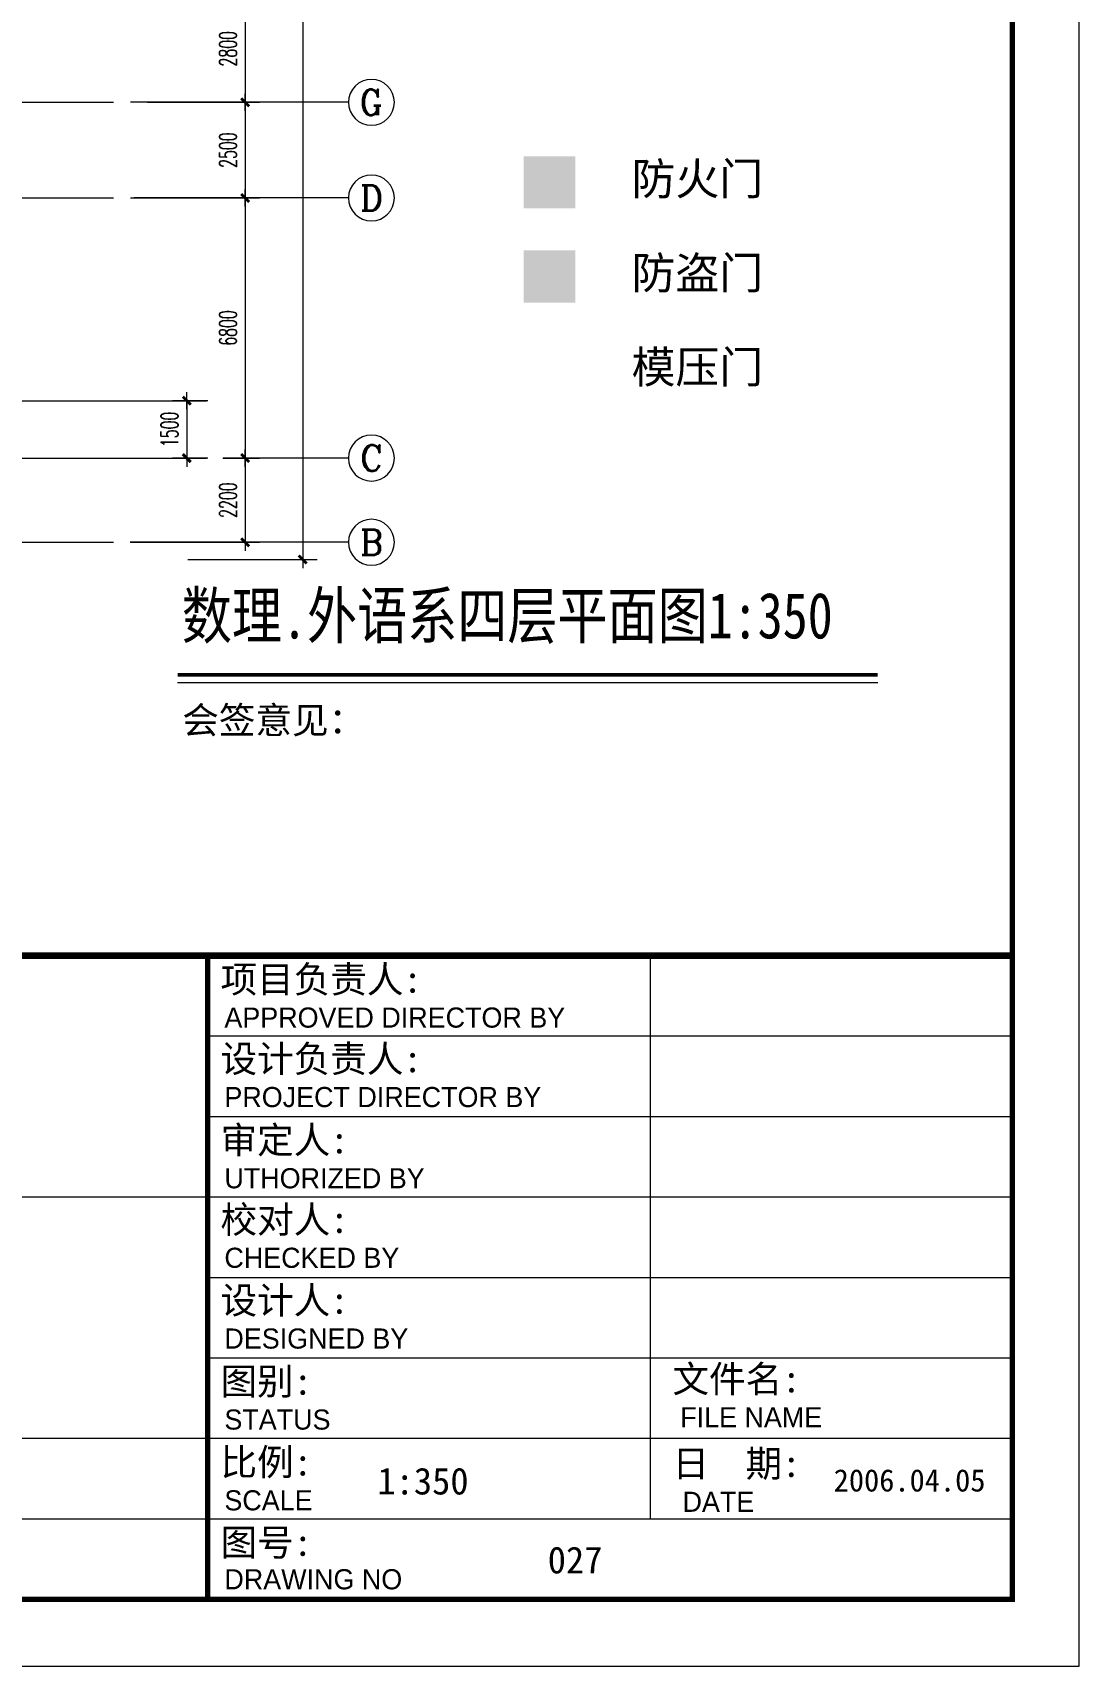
# Model space of a CAD drawing. Extents: x 1575758 to 1999219, y -897052 to -636879.
# Drawn here: x 1828608 to 1855965, y -850054 to -807352 of the extents above; entities that cross this region are included whole.
import ezdxf
from ezdxf.enums import TextEntityAlignment as Align

# ---------------------------------------------------------------- set-up
doc = ezdxf.new("R2010")
doc.units = 0
doc.header["$LTSCALE"] = 1500
doc.header["$MEASUREMENT"] = 0
doc.layers.get('0').update_dxf_attribs({"linetype": 'CONTINUOUS', "lineweight": 5})
doc.layers.get('DEFPOINTS').update_dxf_attribs({"linetype": 'CONTINUOUS', "lineweight": 5})
for name, color, linetype, lineweight in [('AXIS', 7, 'CONTINUOUS', 5), ('AXIS_TEXT', 7, 'CONTINUOUS', 5), ('PUB_DIM', 7, 'CONTINUOUS', 5), ('PUB_TEXT', 7, 'CONTINUOUS', 5)]:
    doc.layers.add(name, color=color, linetype=linetype, lineweight=lineweight)
doc.layers.add('防火门', color=10, linetype='CONTINUOUS')
doc.layers.add('防盗门', color=180, linetype='CONTINUOUS')
doc.styles.add('COMPLEX', font='COMPLEX')
doc.styles.add('DIM_FONT', font='romans.shx', dxfattribs={"width": 0.6})
doc.styles.add('ST', font='')
doc.styles.get("Standard").update_dxf_attribs({"font": 'simhei.ttf', "height": 1.2})
doc.styles.get('ST').set_extended_font_data('SimSun')
doc.dimstyles.new('NORMAL', dxfattribs={"dimscale": 1.5, "dimtxt": 300, "dimasz": 1, "dimexe": 250, "dimexo": 300, "dimgap": 150, "dimtad": 1, "dimdec": 0, "dimdsep": 46, "dimtxsty": 'DIM_FONT', "dimblk1": '_DIMX', "dimblk2": '_DIMX', "dimsah": 1, "dimcen": 2.5, "dimdle": 0.3, "dimclrd": 256, "dimclre": 256, "dimclrt": 256, "dimadec": 0, "dimazin": 0, "dimtfac": 1, "dimtdec": 0, "dimtix": 1, "dimtmove": 2, "dimatfit": 3, "dimldrblk": '_DIMX', "dimfxl": 1, "dimtvp": 1, "dimtolj": 1, "dimtzin": 0, "dimlwd": -1, "dimlwe": -1, "dimarcsym": 0})

# ---------------------------------------------------------------- blocks, each defined once
blk = doc.blocks.new('_AXISO')
blk.add_circle((0, 0), 0.5)
at = {"layer": 'AXIS_TEXT', "style": 'COMPLEX', "width": 1.041667}
blk.add_attdef('A', text='', height=0.56, dxfattribs=at).set_placement((-0.25, -0.28), (0.25, -0.28), align=Align.FIT)
blk = doc.blocks.new('_DIMX')
blk.add_line((-150, 0), (150, 0))
at = {"const_width": 50}
blk.add_lwpolyline([(-70, -70), (70, 70)], dxfattribs=at)
blk = doc.blocks.new('*D2089')
at = {"layer": 'DEFPOINTS', "color": 0, "lineweight": 5}
for p in [(1831162, -806372), (1831162, -809172), (1834162, -809172)]:
    blk.add_point(p, dxfattribs=at)
at = {"layer": 'PUB_DIM'}
for p, q in [((1831612, -806372), (1834537, -806372)), ((1834162, -806374), (1834162, -809171)), ((1831612, -809172), (1834537, -809172))]:
    blk.add_line(p, q, dxfattribs=at)
at = {"layer": 'PUB_DIM', "xscale": 1.5, "yscale": 1.5, "zscale": 1.5}
for p, rotation in [((1834162, -806372), 90), ((1834162, -809172), 270)]:
    blk.add_blockref('_DIMX', p, dxfattribs=dict(at, rotation=rotation))
at = {"layer": 'PUB_DIM', "insert": (1833712, -807772), "char_height": 450, "attachment_point": 5, "rotation": 90, "style": 'DIM_FONT'}
blk.add_mtext('\\A1;2800', dxfattribs=at)
blk = doc.blocks.new('*D2090')
at = {"layer": 'DEFPOINTS', "color": 0, "lineweight": 5}
for p in [(1831162, -809172), (1830712, -811672), (1834162, -811672)]:
    blk.add_point(p, dxfattribs=at)
at = {"layer": 'PUB_DIM'}
for p, q in [((1831612, -809172), (1834537, -809172)), ((1834162, -809174), (1834162, -811671)), ((1831162, -811672), (1834537, -811672))]:
    blk.add_line(p, q, dxfattribs=at)
at = {"layer": 'PUB_DIM', "xscale": 1.5, "yscale": 1.5, "zscale": 1.5}
for p, rotation in [((1834162, -809172), 90), ((1834162, -811672), 270)]:
    blk.add_blockref('_DIMX', p, dxfattribs=dict(at, rotation=rotation))
at = {"layer": 'PUB_DIM', "insert": (1833712, -810422), "char_height": 450, "attachment_point": 5, "rotation": 90, "style": 'DIM_FONT'}
blk.add_mtext('\\A1;2500', dxfattribs=at)
blk = doc.blocks.new('*D2091')
at = {"layer": 'DEFPOINTS', "color": 0, "lineweight": 5}
for p in [(1830712, -811672), (1833132, -818472), (1834162, -818472)]:
    blk.add_point(p, dxfattribs=at)
at = {"layer": 'PUB_DIM'}
for p, q in [((1831162, -811672), (1834537, -811672)), ((1834162, -811674), (1834162, -818471)), ((1833582, -818472), (1834537, -818472))]:
    blk.add_line(p, q, dxfattribs=at)
at = {"layer": 'PUB_DIM', "xscale": 1.5, "yscale": 1.5, "zscale": 1.5}
for p, rotation in [((1834162, -811672), 90), ((1834162, -818472), 270)]:
    blk.add_blockref('_DIMX', p, dxfattribs=dict(at, rotation=rotation))
at = {"layer": 'PUB_DIM', "insert": (1833712, -815072), "char_height": 450, "attachment_point": 5, "rotation": 90, "style": 'DIM_FONT'}
blk.add_mtext('\\A1;6800', dxfattribs=at)
blk = doc.blocks.new('*D2092')
at = {"layer": 'DEFPOINTS', "color": 0, "lineweight": 5}
for p in [(1833132, -818472), (1830712, -820672), (1834162, -820672)]:
    blk.add_point(p, dxfattribs=at)
at = {"layer": 'PUB_DIM'}
for p, q in [((1833582, -818472), (1834537, -818472)), ((1834162, -818474), (1834162, -820671)), ((1831162, -820672), (1834537, -820672))]:
    blk.add_line(p, q, dxfattribs=at)
at = {"layer": 'PUB_DIM', "xscale": 1.5, "yscale": 1.5, "zscale": 1.5}
for p, rotation in [((1834162, -818472), 90), ((1834162, -820672), 270)]:
    blk.add_blockref('_DIMX', p, dxfattribs=dict(at, rotation=rotation))
at = {"layer": 'PUB_DIM', "insert": (1833712, -819572), "char_height": 450, "attachment_point": 5, "rotation": 90, "style": 'DIM_FONT'}
blk.add_mtext('\\A1;2200', dxfattribs=at)
blk = doc.blocks.new('*D2093')
at = {"layer": 'DEFPOINTS', "color": 0, "lineweight": 5}
for p in [(1832217, -763522), (1832217, -821122), (1835667, -821122)]:
    blk.add_point(p, dxfattribs=at)
at = {"layer": 'PUB_DIM'}
for p, q in [((1832667, -763522), (1836042, -763522)), ((1835667, -763524), (1835667, -821121)), ((1832667, -821122), (1836042, -821122))]:
    blk.add_line(p, q, dxfattribs=at)
at = {"layer": 'PUB_DIM', "xscale": 1.5, "yscale": 1.5, "zscale": 1.5}
for p, rotation in [((1835667, -763522), 90), ((1835667, -821122), 270)]:
    blk.add_blockref('_DIMX', p, dxfattribs=dict(at, rotation=rotation))
at = {"layer": 'PUB_DIM', "insert": (1835217, -792322), "char_height": 450, "attachment_point": 5, "rotation": 90, "style": 'DIM_FONT'}
blk.add_mtext('\\A1;57600', dxfattribs=at)
blk = doc.blocks.new('*D2302')
at = {"layer": 'DEFPOINTS', "color": 0, "lineweight": 5}
for p in [(1833635, -816972), (1832635, -818472), (1833635, -818472)]:
    blk.add_point(p, dxfattribs=at)
at = {"layer": 'PUB_DIM'}
for p, q in [((1833185, -816972), (1832260, -816972)), ((1832635, -816974), (1832635, -818471)), ((1833185, -818472), (1832260, -818472))]:
    blk.add_line(p, q, dxfattribs=at)
at = {"layer": 'PUB_DIM', "xscale": 1.5, "yscale": 1.5, "zscale": 1.5}
for p, rotation in [((1832635, -816972), 90), ((1832635, -818472), 270)]:
    blk.add_blockref('_DIMX', p, dxfattribs=dict(at, rotation=rotation))
at = {"layer": 'PUB_DIM', "insert": (1832185, -817722), "char_height": 450, "attachment_point": 5, "rotation": 90, "style": 'DIM_FONT'}
blk.add_mtext('\\A1;1500', dxfattribs=at)

msp = doc.modelspace()

# ---------------------------------------------------------------- hatches: boundary and pattern name
at = {"layer": '防火门'}
msp.add_hatch(color=256, dxfattribs=at).paths.add_polyline_path([(1842791.8, -810585.4), (1841439.1, -810585.4), (1841439.1, -811945.6), (1842791.8, -811945.6)])
at = {"layer": '防盗门'}
msp.add_hatch(color=256, dxfattribs=at).paths.add_polyline_path([(1842791.8, -813045.3), (1841439.1, -813045.3), (1841439.1, -814405.5), (1842791.8, -814405.5)])

# ---------------------------------------------------------------- linework, layer by layer
at = {"layer": 'AXIS', "color": 250}
for p, q in [((1844748.4, -831474.4), (1844748.4, -846198.1)), ((1833184.3, -833577.8), (1854212.6, -833577.8)), ((1833184.3, -835681.1), (1854212.6, -835681.1)), ((1812156, -837784.5), (1833184.3, -837784.5)), ((1833184.3, -837784.5), (1854212.6, -837784.5)), ((1833184.3, -839887.9), (1854212.6, -839887.9)), ((1833184.3, -841991.3), (1854212.6, -841991.3)), ((1812156, -844094.7), (1833184.3, -844094.7)), ((1833184.3, -844094.7), (1854212.6, -844094.7)), ((1812156, -846198.1), (1833184.3, -846198.1)), ((1833184.3, -846198.1), (1854212.6, -846198.1))]:
    msp.add_line(p, q, dxfattribs=at)
msp.add_lwpolyline([(1719244.9, -748740.9), (1719244.9, -850054.3), (1855965.4, -850054.3), (1855965.4, -748740.9)], close=True, dxfattribs=at)
at = {"layer": 'AXIS', "color": 0, "const_width": 140.2}
msp.add_lwpolyline([(1720997.7, -750493.7), (1720997.7, -848301.5), (1854212.6, -848301.5), (1854212.6, -750493.7)], close=True, dxfattribs=at)
at = {"layer": 'AXIS', "color": 0}
for points, const_width in [([(1720997.7, -831474.4), (1854212.6, -831474.4)], 175.3), ([(1833184.3, -848301.5), (1833184.3, -831474.4)], 140.2)]:
    msp.add_lwpolyline(points, dxfattribs=dict(at, const_width=const_width))
at = {"layer": 'PUB_DIM'}
for p, q in [((1741678.9, -809172.3), (1830716.9, -809172.3)), ((1836862.2, -809172.3), (1831162.2, -809172.3)), ((1826294.6, -811672.3), (1830716.9, -811672.3)), ((1836862.2, -811672.3), (1831257.5, -811672.3)), ((1821894.6, -816972.3), (1833148.3, -816972.3)), ((1765894.6, -818472.3), (1833148.3, -818472.3)), ((1836862.2, -818472.3), (1833588.9, -818472.3)), ((1741678.9, -820672.3), (1830716.9, -820672.3)), ((1836862.2, -820672.3), (1831157.5, -820672.3))]:
    msp.add_line(p, q, dxfattribs=at)
at = {"layer": 'PUB_TEXT', "lineweight": 0}
msp.add_line((1832394.1, -824338.6), (1850696.9, -824338.6), dxfattribs=at)
at = {"layer": 'PUB_TEXT', "lineweight": 0, "const_width": 100}
msp.add_lwpolyline([(1832394.1, -824138.6), (1850696.9, -824138.6)], dxfattribs=at)

# ---------------------------------------------------------------- block references
at = {"layer": 'PUB_DIM'}
ref = msp.add_blockref('_AXISO', (1837462.2, -809172.3), dxfattribs=dict(at, xscale=-1200, yscale=1200, zscale=1200))
ref.add_attrib('A', 'G', dxfattribs={"layer": 'AXIS_TEXT', "height": 672, "style": 'COMPLEX', "width": 1.041667}).set_placement((1837162.2, -809508.3), (1837762.2, -809508.3), align=Align.FIT)
ref = msp.add_blockref('_AXISO', (1837462.2, -811672.3), dxfattribs=dict(at, xscale=-1200, yscale=1200, zscale=1200))
ref.add_attrib('A', 'D', dxfattribs={"layer": 'AXIS_TEXT', "height": 672, "style": 'COMPLEX', "width": 1.102941}).set_placement((1837162.2, -812008.3), (1837762.2, -812008.3), align=Align.FIT)
ref = msp.add_blockref('_AXISO', (1837462.2, -818472.3), dxfattribs=dict(at, xscale=-1200, yscale=1200, zscale=1200))
ref.add_attrib('A', 'C', dxfattribs={"layer": 'AXIS_TEXT', "height": 672, "style": 'COMPLEX', "width": 1.25}).set_placement((1837162.2, -818808.3), (1837762.2, -818808.3), align=Align.FIT)
ref = msp.add_blockref('_AXISO', (1837462.2, -820672.3), dxfattribs=dict(at, xscale=-1200, yscale=1200, zscale=1200))
ref.add_attrib('A', 'B', dxfattribs={"layer": 'AXIS_TEXT', "height": 672, "style": 'COMPLEX', "width": 1.102941}).set_placement((1837162.2, -821008.3), (1837762.2, -821008.3), align=Align.FIT)

# ---------------------------------------------------------------- texts
at = {"layer": 'AXIS', "color": 250, "attachment_point": 1}
for s, insert, char_height, width in [('{\\fSimHei|b0|i0|c134|p2;\\C5;防火门}', (1844261.7, -810750.7), 840, 5829.141), ('{\\fSimHei|b0|i0|c134|p2;\\C5;防盗门}', (1844261.7, -813210.6), 840, 5829.141), ('{\\fSimHei|b0|i0|c134|p2;\\C5;模压门}', (1844261.7, -815670.4), 840, 5829.141), ('{\\fSimHei|b0|i0|c134|p2;\\C5;会签意见：}', (1832517, -824971.5), 701.131, 6476.823), ('{\\fSimHei|b0|i0|c134|p2;\\C5;项目负责人:}', (1833517, -831745.8), 701.131, 6476.823), ('\\fￋￎￌ￥|b0|i0|c134|p2;\\C5;APPROVED DIRECTOR BY', (1833618.6, -832833.2), 525.848, 10946.369), ('{\\fSimHei|b0|i0|c134|p2;\\C5;设计负责人:}', (1833517, -833823.4), 701.131, 6476.823), ('\\fￋￎￌ￥|b0|i0|c134|p2;\\C5;PROJECT DIRECTOR BY', (1833618.6, -834910.8), 525.848, 10946.369), ('{\\fSimHei|b0|i0|c134|p2;\\C5;审定人:}', (1833517, -835945.8), 701.131, 6476.823), ('\\fￋￎￌ￥|b0|i0|c134|p2;\\C5;UTHORIZED BY', (1833618.6, -837033.2), 525.848, 10946.369), ('{\\fSimHei|b0|i0|c134|p2;\\C5;校对人:}', (1833517, -838025), 701.131, 6476.823), ('\\fￋￎￌ￥|b0|i0|c134|p2;\\C5;CHECKED BY', (1833618.6, -839112.4), 525.848, 10946.369), ('{\\fSimHei|b0|i0|c134|p2;\\C5;设计人:}', (1833517, -840135.6), 701.131, 6476.823), ('\\fￋￎￌ￥|b0|i0|c134|p2;\\C5;DESIGNED BY', (1833618.6, -841223), 525.848, 10946.369), ('{\\fSimHei|b0|i0|c134|p2;\\C5;文件名:}', (1845331, -842192.9), 701.131, 6476.823), ('{\\fSimHei|b0|i0|c134|p2;\\C5;图别:}', (1833517, -842253.3), 701.131, 6476.823), ('\\fￋￎￌ￥|b0|i0|c134|p2;\\C5;STATUS', (1833618.6, -843340.7), 525.848, 10946.369), ('\\fￋￎￌ￥|b0|i0|c134|p2;\\C5;FILE NAME', (1845533.3, -843280.3), 525.848, 10946.369), ('{\\fSimHei|b0|i0|c134|p2;\\C5;比例:}', (1833517, -844365), 701.131, 6476.823), ('{\\fSimHei|b0|i0|c134|p2;\\C5;日  期:}', (1845331, -844402.9), 701.131, 6476.823), ('{\\C5;1:350}', (1837616.9, -844861.5), 701.131, 6476.823), ('{\\C5;2006.04.05}', (1849544.7, -844901.3), 583.333, 6476.823), ('\\fￋￎￌ￥|b0|i0|c134|p2;\\C5;SCALE', (1833618.6, -845452.4), 525.848, 10946.369), ('\\fￋￎￌ￥|b0|i0|c134|p2;\\C5;DATE', (1845593.7, -845490.3), 525.848, 10946.369), ('{\\fSimHei|b0|i0|c134|p2;\\C5;图号:}', (1833517, -846465), 701.131, 6476.823), ('{\\C5;027}', (1842070, -846924.3), 701.13, 6476.823), ('\\fￋￎￌ￥|b0|i0|c134|p2;\\C5;DRAWING NO', (1833618.6, -847515.5), 525.848, 10946.369)]:
    msp.add_mtext(s, dxfattribs=dict(at, insert=insert, char_height=char_height, width=width))
at = {"layer": 'PUB_TEXT', "lineweight": 0, "style": 'ST', "width": 0.8}
msp.add_text('数理.外语系四层平面图1:350', height=1200, dxfattribs=at).set_placement((1832506.1, -823186.2))

# ---------------------------------------------------------------- dimensions: what is measured, and where the dimension line sits
at = {"layer": 'PUB_DIM'}
for base, p1, p2, angle, picture, middle in [((1835666.9, -821122.3), (1832216.9, -763522.3), (1832216.9, -821122.3), 90, '*D2093', (1835216.9, -792322.3)), ((1834162.2, -809172.3), (1831162.2, -806372.3), (1831162.2, -809172.3), 270, '*D2089', (1833712.2, -807772.3)), ((1834162.2, -811672.3), (1831162.2, -809172.3), (1830712.2, -811672.3), 90, '*D2090', (1833712.2, -810422.3)), ((1834162.2, -818472.3), (1830712.2, -811672.3), (1833131.8, -818472.3), 90, '*D2091', (1833712.2, -815072.3)), ((1834162.2, -820672.3), (1833131.8, -818472.3), (1830712.2, -820672.3), 90, '*D2092', (1833712.2, -819572.3))]:
    dim = msp.add_linear_dim(base=base, p1=p1, p2=p2, angle=angle, dimstyle='NORMAL', dxfattribs=at)
    dim.commit()
    dim.dimension.update_dxf_attribs({"geometry": picture, "text_midpoint": middle})
dim = msp.add_aligned_dim(p1=(1833635.3, -816972.3), p2=(1833635.3, -818472.3), distance=-1000, dimstyle='NORMAL', dxfattribs=at)
dim.commit()
dim.dimension.update_dxf_attribs({"geometry": '*D2302', "text_midpoint": (1832185.3, -817722.3)})

doc.saveas('drawing.dxf')
